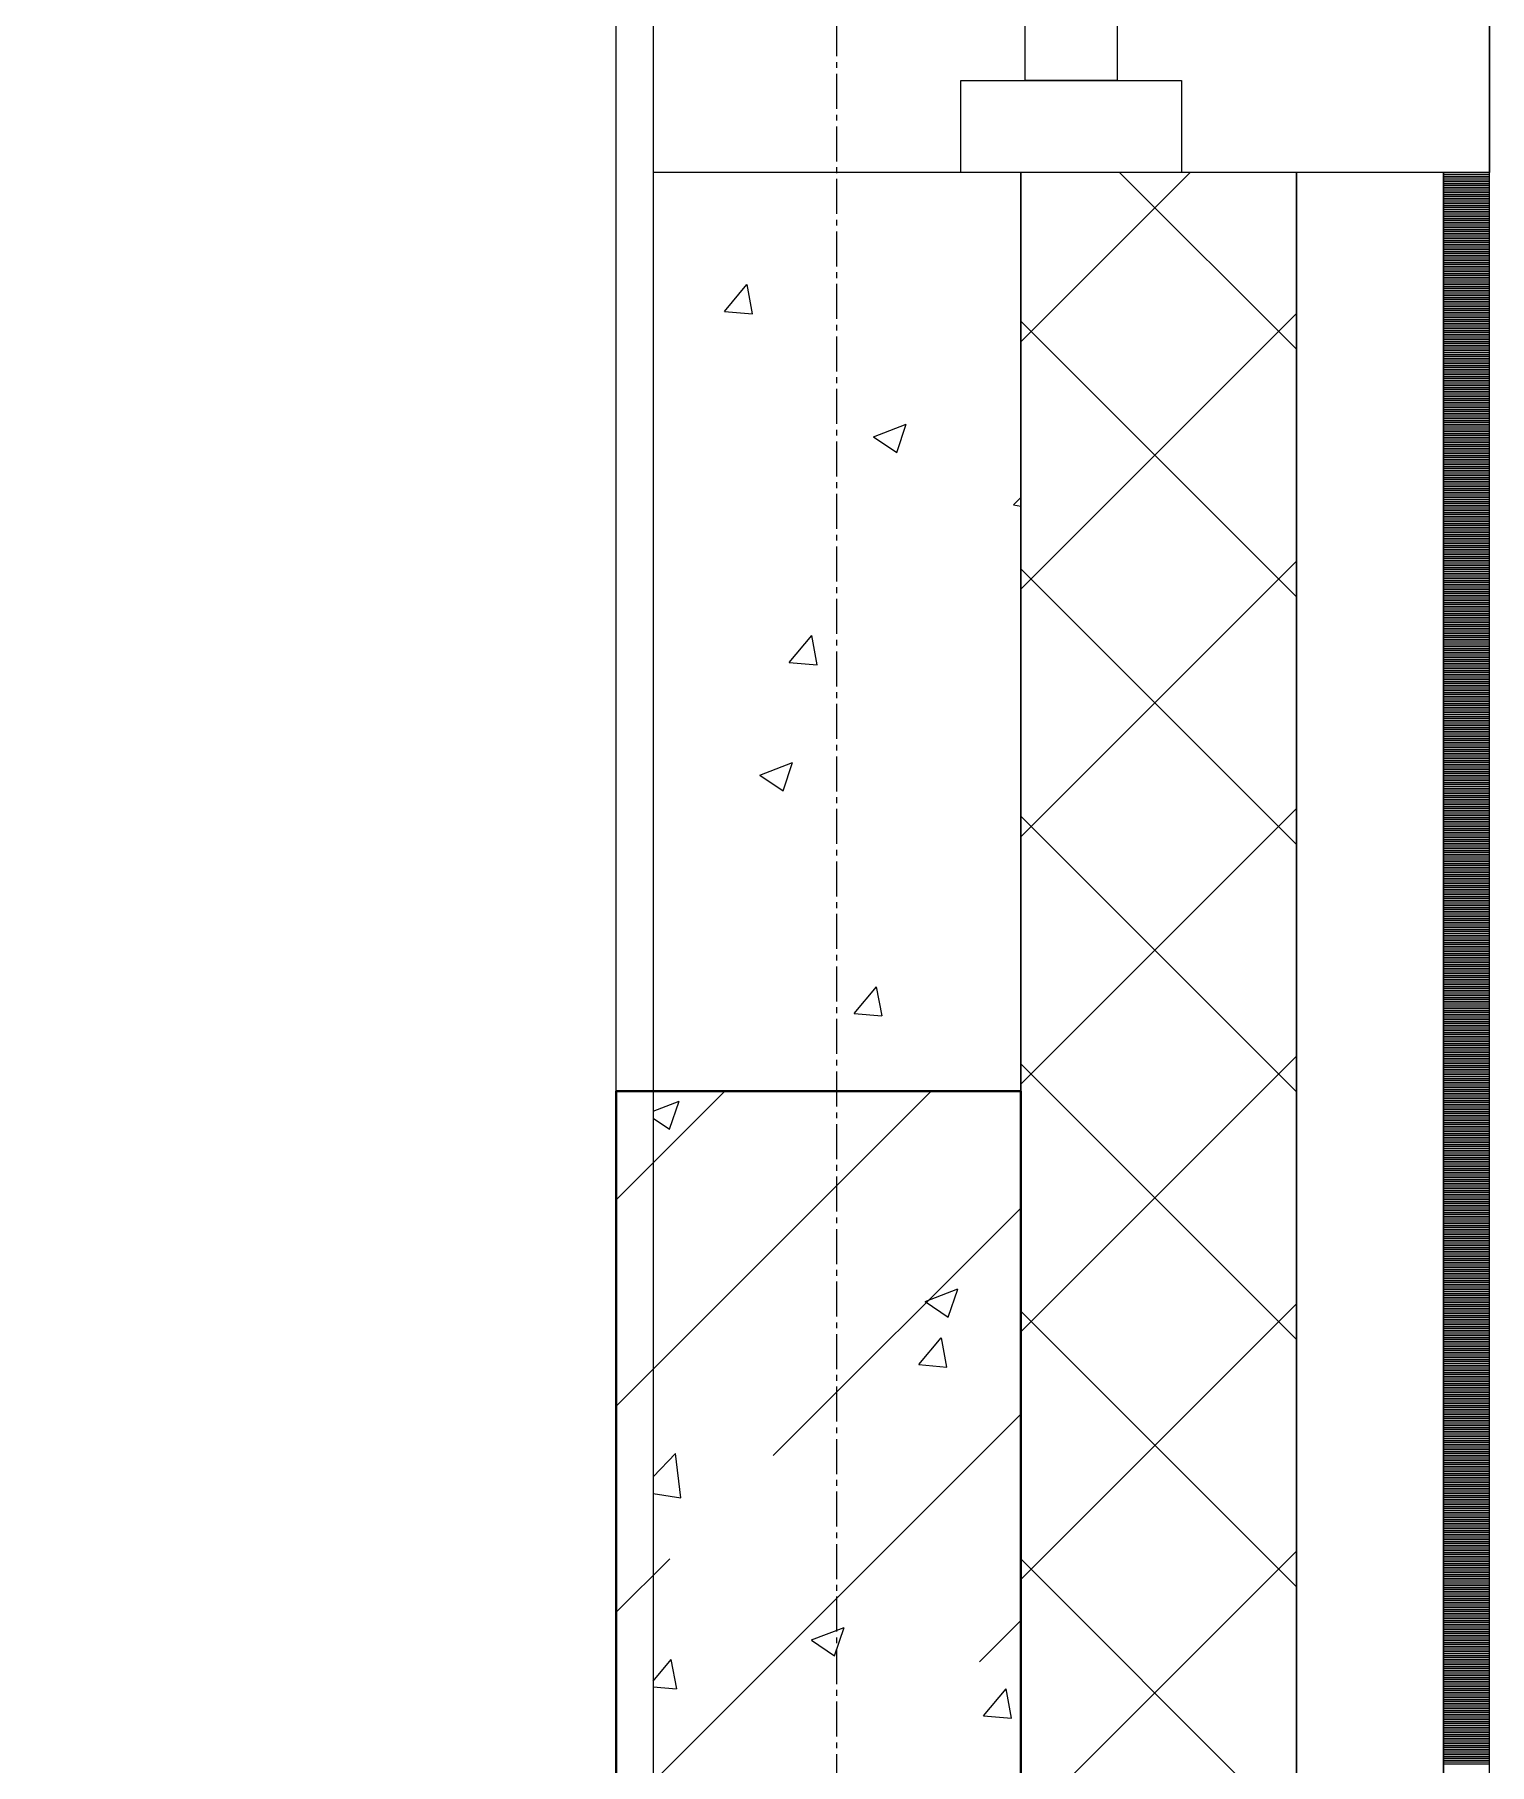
# Model space of a CAD drawing. Header units: millimetres. Extents: x -231292 to 573618, y -153144 to 564035.
# Drawn here: x 28547 to 29338, y -119212 to -118270 of the extents above; entities that cross this region are included whole.
import ezdxf

# ---------------------------------------------------------------- set-up
doc = ezdxf.new("R2010")
doc.units = ezdxf.units.MM
doc.linetypes.add('CENTER2', pattern=[28.575, 19.05, -3.175, 3.175, -3.175])
doc.linetypes.add('HIDDEN2', pattern=[4.7625, 3.175, -1.5875])
doc.layers.get('0').update_dxf_attribs({"color": 250})
for name, color, linetype, lineweight in [('A-Wall_Материал_Газоблок_Контур', 250, 'Continuous', 0), ('АР_Колонны', 250, 'Continuous', 35), ('АР_Окна', 250, 'Continuous', 5), ('АР_Стены ЖБ', 250, 'Continuous', 35), ('АР_Стены ПЕНОблок', 250, 'Continuous', 20), ('АР_Тонкая', 250, 'Continuous', 5), ('АР_Утеплитель', 250, 'Continuous', 0), ('АР_Штриховка', 250, 'Continuous', 0), ('РД_Оси_100', 250, 'Continuous', 0)]:
    doc.layers.add(name, color=color, linetype=linetype, lineweight=lineweight)

# ---------------------------------------------------------------- blocks, each defined once
blk = doc.blocks.new('оси_рен')
at = {"layer": 'РД_Оси_100', "color": 251, "linetype": 'CENTER2', "true_color": 0x636466}
blk.add_line((1215752.916, 135558.25), (1215752.916, 223268.25), dxfattribs=at)

msp = doc.modelspace()

# ---------------------------------------------------------------- linework, layer by layer
msp.add_lwpolyline([(21293.458, -128645.283), (28863.458, -128645.283), (28863.458, -110245.283), (21293.458, -110245.283)], close=True)
at = {"layer": 'A-Wall_Материал_Газоблок_Контур', "color": 18, "linetype": 'Continuous', "lineweight": 0, "true_color": 0x000000}
for p, q in [((28883.458, -115045.283), (28883.458, -118345.283)), ((29338.458, -118345.283), (29338.458, -115045.283))]:
    msp.add_line(p, q, dxfattribs=at)
at = {"layer": 'АР_Колонны', "color": 18, "linetype": 'HIDDEN2', "lineweight": 25, "true_color": 0x000000}
for p, q in [((28863.458, -118845.283), (29083.458, -118845.283)), ((28863.458, -120045.283), (28863.458, -118845.283)), ((29083.458, -118845.283), (29083.458, -120045.283))]:
    msp.add_line(p, q, dxfattribs=at)
at = {"layer": 'АР_Колонны', "color": 18, "linetype": 'Continuous', "lineweight": 30, "true_color": 0x000000}
for p, q in [((29083.458, -118845.283), (28863.458, -118845.283)), ((28863.458, -118845.283), (28863.458, -120045.283)), ((29083.458, -120045.283), (29083.458, -118845.283))]:
    msp.add_line(p, q, dxfattribs=at)
at = {"layer": 'АР_Окна', "color": 18, "linetype": 'Continuous', "lineweight": 5, "true_color": 0x000000}
for p, q in [((28883.458, -115045.283), (28883.458, -118345.283)), ((29338.458, -115045.283), (29338.458, -118345.283)), ((29085.958, -118295.283), (29085.958, -115095.283)), ((29135.958, -115095.283), (29135.958, -118295.283)), ((29050.958, -118345.283), (29050.958, -118295.283)), ((29050.958, -118295.283), (29170.958, -118295.283)), ((29135.958, -118295.283), (29085.958, -118295.283)), ((29170.958, -118295.283), (29170.958, -118345.283)), ((29170.958, -118345.283), (29050.958, -118345.283))]:
    msp.add_line(p, q, dxfattribs=at)
at = {"layer": 'АР_Стены ЖБ', "color": 18, "linetype": 'Continuous', "lineweight": 40, "true_color": 0x000000}
for p, q in [((29083.458, -118845.283), (28863.458, -118845.283)), ((28863.458, -118845.283), (28863.458, -120045.283)), ((29083.458, -120045.283), (29083.458, -118845.283))]:
    msp.add_line(p, q, dxfattribs=at)
at = {"layer": 'АР_Стены ПЕНОблок', "color": 18, "linetype": 'Continuous', "lineweight": 20, "true_color": 0x000000}
for p, q in [((29083.458, -118345.283), (28883.458, -118345.283)), ((28883.458, -118345.283), (28883.458, -120145.283)), ((29083.458, -120145.283), (29083.458, -118345.283))]:
    msp.add_line(p, q, dxfattribs=at)
at = {"layer": 'АР_Тонкая', "color": 18, "linetype": 'Continuous', "lineweight": 5, "true_color": 0x000000}
for p, q in [((29313.458, -118345.283), (29233.458, -118345.283)), ((29233.458, -118345.283), (29233.458, -120145.283)), ((29313.458, -120145.283), (29313.458, -118345.283)), ((29338.458, -118345.283), (29313.458, -118345.283)), ((29313.458, -118345.283), (29313.458, -120145.283)), ((29338.458, -120145.283), (29338.458, -118345.283))]:
    msp.add_line(p, q, dxfattribs=at)
at = {"layer": 'АР_Утеплитель', "color": 18, "linetype": 'Continuous', "lineweight": 0, "true_color": 0x000000}
for p, q in [((29233.458, -118345.283), (29083.458, -118345.283)), ((29083.458, -118345.283), (29083.458, -120145.283)), ((29233.458, -120145.283), (29233.458, -118345.283))]:
    msp.add_line(p, q, dxfattribs=at)
at = {"layer": 'АР_Штриховка', "color": 18, "linetype": 'Continuous', "lineweight": 0, "true_color": 0x000000}
for p, q in [((29083.458, -118437.407), (29175.582, -118345.283)), ((29233.458, -118441.55), (29137.191, -118345.283)), ((29313.458, -118346.283), (29338.458, -118346.283)), ((29313.458, -118347.283), (29338.458, -118347.283)), ((29313.458, -118348.283), (29338.458, -118348.283)), ((29313.458, -118349.283), (29338.458, -118349.283)), ((29313.458, -118350.283), (29338.458, -118350.283)), ((29313.458, -118351.283), (29338.458, -118351.283)), ((29313.458, -118352.283), (29338.458, -118352.283)), ((29313.458, -118353.283), (29338.458, -118353.283)), ((29313.458, -118354.283), (29338.458, -118354.283)), ((29313.458, -118355.283), (29338.458, -118355.283)), ((29313.458, -118356.283), (29338.458, -118356.283)), ((29313.458, -118357.283), (29338.458, -118357.283)), ((29313.458, -118358.283), (29338.458, -118358.283)), ((29313.458, -118359.283), (29338.458, -118359.283)), ((29313.458, -118360.283), (29338.458, -118360.283)), ((29313.458, -118361.283), (29338.458, -118361.283)), ((29313.458, -118362.283), (29338.458, -118362.283)), ((29313.458, -118363.283), (29338.458, -118363.283)), ((29313.458, -118364.283), (29338.458, -118364.283)), ((29313.458, -118365.283), (29338.458, -118365.283)), ((29313.458, -118366.283), (29338.458, -118366.283)), ((29313.458, -118367.283), (29338.458, -118367.283)), ((29313.458, -118368.283), (29338.458, -118368.283)), ((29313.458, -118369.283), (29338.458, -118369.283)), ((29313.458, -118370.283), (29338.458, -118370.283)), ((29313.458, -118371.283), (29338.458, -118371.283)), ((29313.458, -118372.283), (29338.458, -118372.283)), ((29313.458, -118373.283), (29338.458, -118373.283)), ((29313.458, -118374.283), (29338.458, -118374.283)), ((29313.458, -118375.283), (29338.458, -118375.283)), ((29313.458, -118376.283), (29338.458, -118376.283)), ((29313.458, -118377.283), (29338.458, -118377.283)), ((29313.458, -118378.283), (29338.458, -118378.283)), ((29313.458, -118379.283), (29338.458, -118379.283)), ((29313.458, -118380.283), (29338.458, -118380.283)), ((29313.458, -118381.283), (29338.458, -118381.283)), ((29313.458, -118382.283), (29338.458, -118382.283)), ((29313.458, -118383.283), (29338.458, -118383.283)), ((29313.458, -118384.283), (29338.458, -118384.283)), ((29313.458, -118385.283), (29338.458, -118385.283)), ((29313.458, -118386.283), (29338.458, -118386.283)), ((29313.458, -118387.283), (29338.458, -118387.283)), ((29313.458, -118388.283), (29338.458, -118388.283)), ((29313.458, -118389.283), (29338.458, -118389.283)), ((29313.458, -118390.283), (29338.458, -118390.283)), ((29313.458, -118391.283), (29338.458, -118391.283)), ((29313.458, -118392.283), (29338.458, -118392.283)), ((29313.458, -118393.283), (29338.458, -118393.283)), ((29313.458, -118394.283), (29338.458, -118394.283)), ((29313.458, -118395.283), (29338.458, -118395.283)), ((29313.458, -118396.283), (29338.458, -118396.283)), ((29313.458, -118397.283), (29338.458, -118397.283)), ((29313.458, -118398.283), (29338.458, -118398.283)), ((29313.458, -118399.283), (29338.458, -118399.283)), ((29313.458, -118400.283), (29338.458, -118400.283)), ((29313.458, -118401.283), (29338.458, -118401.283)), ((29313.458, -118402.283), (29338.458, -118402.283)), ((29313.458, -118403.283), (29338.458, -118403.283)), ((28922.3, -118420.906), (28934.545, -118406.313)), ((28937.529, -118422.227), (28934.592, -118406.305)), ((29313.458, -118404.283), (29338.458, -118404.283)), ((29313.458, -118405.283), (29338.458, -118405.283)), ((29313.458, -118406.283), (29338.458, -118406.283)), ((29313.458, -118407.283), (29338.458, -118407.283)), ((29313.458, -118408.283), (29338.458, -118408.283)), ((29313.458, -118409.283), (29338.458, -118409.283)), ((29313.458, -118410.283), (29338.458, -118410.283)), ((29313.458, -118411.283), (29338.458, -118411.283)), ((29313.458, -118412.283), (29338.458, -118412.283)), ((28922.3, -118420.907), (28937.482, -118422.235)), ((29083.458, -118572.111), (29233.458, -118422.111)), ((29313.458, -118413.283), (29338.458, -118413.283)), ((29313.458, -118414.283), (29338.458, -118414.283)), ((29313.458, -118415.283), (29338.458, -118415.283)), ((29313.458, -118416.283), (29338.458, -118416.283)), ((29313.458, -118417.283), (29338.458, -118417.283)), ((29313.458, -118418.283), (29338.458, -118418.283)), ((29313.458, -118419.283), (29338.458, -118419.283)), ((29313.458, -118420.283), (29338.458, -118420.283)), ((29313.458, -118421.283), (29338.458, -118421.283)), ((29233.458, -118576.254), (29083.458, -118426.254)), ((29313.458, -118422.283), (29338.458, -118422.283)), ((29313.458, -118423.283), (29338.458, -118423.283)), ((29313.458, -118424.283), (29338.458, -118424.283)), ((29313.458, -118425.283), (29338.458, -118425.283)), ((29313.458, -118426.283), (29338.458, -118426.283)), ((29313.458, -118427.283), (29338.458, -118427.283)), ((29313.458, -118428.283), (29338.458, -118428.283)), ((29313.458, -118429.283), (29338.458, -118429.283)), ((29313.458, -118430.283), (29338.458, -118430.283)), ((29313.458, -118431.283), (29338.458, -118431.283)), ((29313.458, -118432.283), (29338.458, -118432.283)), ((29313.458, -118433.283), (29338.458, -118433.283)), ((29313.458, -118434.283), (29338.458, -118434.283)), ((29313.458, -118435.283), (29338.458, -118435.283)), ((29313.458, -118436.283), (29338.458, -118436.283)), ((29313.458, -118437.283), (29338.458, -118437.283)), ((29313.458, -118438.283), (29338.458, -118438.283)), ((29313.458, -118439.283), (29338.458, -118439.283)), ((29313.458, -118440.283), (29338.458, -118440.283)), ((29313.458, -118441.283), (29338.458, -118441.283)), ((29313.458, -118442.283), (29338.458, -118442.283)), ((29313.458, -118443.283), (29338.458, -118443.283)), ((29313.458, -118444.283), (29338.458, -118444.283)), ((29313.458, -118445.283), (29338.458, -118445.283)), ((29313.458, -118446.283), (29338.458, -118446.283)), ((29313.458, -118447.283), (29338.458, -118447.283)), ((29313.458, -118448.283), (29338.458, -118448.283)), ((29313.458, -118449.283), (29338.458, -118449.283)), ((29313.458, -118450.283), (29338.458, -118450.283)), ((29313.458, -118451.283), (29338.458, -118451.283)), ((29313.458, -118452.283), (29338.458, -118452.283)), ((29313.458, -118453.283), (29338.458, -118453.283)), ((29313.458, -118454.283), (29338.458, -118454.283)), ((29313.458, -118455.283), (29338.458, -118455.283)), ((29313.458, -118456.283), (29338.458, -118456.283)), ((29313.458, -118457.283), (29338.458, -118457.283)), ((29313.458, -118458.283), (29338.458, -118458.283)), ((29313.458, -118459.283), (29338.458, -118459.283)), ((29313.458, -118460.283), (29338.458, -118460.283)), ((29313.458, -118461.283), (29338.458, -118461.283)), ((29313.458, -118462.283), (29338.458, -118462.283)), ((29313.458, -118463.283), (29338.458, -118463.283)), ((29313.458, -118464.283), (29338.458, -118464.283)), ((29313.458, -118465.283), (29338.458, -118465.283)), ((29313.458, -118466.283), (29338.458, -118466.283)), ((29313.458, -118467.283), (29338.458, -118467.283)), ((29313.458, -118468.283), (29338.458, -118468.283)), ((29313.458, -118469.283), (29338.458, -118469.283)), ((29313.458, -118470.283), (29338.458, -118470.283)), ((29313.458, -118471.283), (29338.458, -118471.283)), ((29313.458, -118472.283), (29338.458, -118472.283)), ((29313.458, -118473.283), (29338.458, -118473.283)), ((29313.458, -118474.283), (29338.458, -118474.283)), ((29313.458, -118475.283), (29338.458, -118475.283)), ((29313.458, -118476.283), (29338.458, -118476.283)), ((29313.458, -118477.283), (29338.458, -118477.283)), ((29313.458, -118478.283), (29338.458, -118478.283)), ((29003.407, -118489.093), (29021.192, -118482.266)), ((29016.028, -118497.653), (29021.179, -118482.304)), ((29313.458, -118479.283), (29338.458, -118479.283)), ((29313.458, -118480.283), (29338.458, -118480.283)), ((29313.458, -118481.283), (29338.458, -118481.283)), ((29313.458, -118482.283), (29338.458, -118482.283)), ((29313.458, -118483.283), (29338.458, -118483.283)), ((29313.458, -118484.283), (29338.458, -118484.283)), ((29313.458, -118485.283), (29338.458, -118485.283)), ((29313.458, -118486.283), (29338.458, -118486.283)), ((29313.458, -118487.283), (29338.458, -118487.283)), ((29003.391, -118489.13), (29016.025, -118497.652)), ((29313.458, -118488.283), (29338.458, -118488.283)), ((29313.458, -118489.283), (29338.458, -118489.283)), ((29313.458, -118490.283), (29338.458, -118490.283)), ((29313.458, -118491.283), (29338.458, -118491.283)), ((29313.458, -118492.283), (29338.458, -118492.283)), ((29313.458, -118493.283), (29338.458, -118493.283)), ((29313.458, -118494.283), (29338.458, -118494.283)), ((29313.458, -118495.283), (29338.458, -118495.283)), ((29313.458, -118496.283), (29338.458, -118496.283)), ((29313.458, -118497.283), (29338.458, -118497.283)), ((29313.458, -118498.283), (29338.458, -118498.283)), ((29313.458, -118499.283), (29338.458, -118499.283)), ((29313.458, -118500.283), (29338.458, -118500.283)), ((29313.458, -118501.283), (29338.458, -118501.283)), ((29313.458, -118502.283), (29338.458, -118502.283)), ((29313.458, -118503.283), (29338.458, -118503.283)), ((29313.458, -118504.283), (29338.458, -118504.283)), ((29313.458, -118505.283), (29338.458, -118505.283)), ((29313.458, -118506.283), (29338.458, -118506.283)), ((29313.458, -118507.283), (29338.458, -118507.283)), ((29313.458, -118508.283), (29338.458, -118508.283)), ((29313.458, -118509.283), (29338.458, -118509.283)), ((29313.458, -118510.283), (29338.458, -118510.283)), ((29313.458, -118511.283), (29338.458, -118511.283)), ((29313.458, -118512.283), (29338.458, -118512.283)), ((29313.458, -118513.283), (29338.458, -118513.283)), ((29313.458, -118514.283), (29338.458, -118514.283)), ((29313.458, -118515.283), (29338.458, -118515.283)), ((29313.458, -118516.283), (29338.458, -118516.283)), ((29079.607, -118526.209), (29083.458, -118522.196)), ((29313.458, -118517.283), (29338.458, -118517.283)), ((29313.458, -118518.283), (29338.458, -118518.283)), ((29313.458, -118519.283), (29338.458, -118519.283)), ((29313.458, -118520.283), (29338.458, -118520.283)), ((29313.458, -118521.283), (29338.458, -118521.283)), ((29313.458, -118522.283), (29338.458, -118522.283)), ((29313.458, -118523.283), (29338.458, -118523.283)), ((29313.458, -118524.283), (29338.458, -118524.283)), ((29313.458, -118525.283), (29338.458, -118525.283)), ((29079.618, -118526.231), (29083.458, -118526.827)), ((29313.458, -118526.283), (29338.458, -118526.283)), ((29313.458, -118527.283), (29338.458, -118527.283)), ((29313.458, -118528.283), (29338.458, -118528.283)), ((29313.458, -118529.283), (29338.458, -118529.283)), ((29313.458, -118530.283), (29338.458, -118530.283)), ((29313.458, -118531.283), (29338.458, -118531.283)), ((29313.458, -118532.283), (29338.458, -118532.283)), ((29313.458, -118533.283), (29338.458, -118533.283)), ((29313.458, -118534.283), (29338.458, -118534.283)), ((29313.458, -118535.283), (29338.458, -118535.283)), ((29313.458, -118536.283), (29338.458, -118536.283)), ((29313.458, -118537.283), (29338.458, -118537.283)), ((29313.458, -118538.283), (29338.458, -118538.283)), ((29313.458, -118539.283), (29338.458, -118539.283)), ((29313.458, -118540.283), (29338.458, -118540.283)), ((29313.458, -118541.283), (29338.458, -118541.283)), ((29313.458, -118542.283), (29338.458, -118542.283)), ((29313.458, -118543.283), (29338.458, -118543.283)), ((29313.458, -118544.283), (29338.458, -118544.283)), ((29313.458, -118545.283), (29338.458, -118545.283)), ((29313.458, -118546.283), (29338.458, -118546.283)), ((29313.458, -118547.283), (29338.458, -118547.283)), ((29313.458, -118548.283), (29338.458, -118548.283)), ((29313.458, -118549.283), (29338.458, -118549.283)), ((29313.458, -118550.283), (29338.458, -118550.283)), ((29313.458, -118551.283), (29338.458, -118551.283)), ((29313.458, -118552.283), (29338.458, -118552.283)), ((29313.458, -118553.283), (29338.458, -118553.283)), ((29083.458, -118706.814), (29233.458, -118556.814)), ((29233.458, -118710.958), (29083.458, -118560.958)), ((29313.458, -118554.283), (29338.458, -118554.283)), ((29313.458, -118555.283), (29338.458, -118555.283)), ((29313.458, -118556.283), (29338.458, -118556.283)), ((29313.458, -118557.283), (29338.458, -118557.283)), ((29313.458, -118558.283), (29338.458, -118558.283)), ((29313.458, -118559.283), (29338.458, -118559.283)), ((29313.458, -118560.283), (29338.458, -118560.283)), ((29313.458, -118561.283), (29338.458, -118561.283)), ((29313.458, -118562.283), (29338.458, -118562.283)), ((29313.458, -118563.283), (29338.458, -118563.283)), ((29313.458, -118564.283), (29338.458, -118564.283)), ((29313.458, -118565.283), (29338.458, -118565.283)), ((29313.458, -118566.283), (29338.458, -118566.283)), ((29313.458, -118567.283), (29338.458, -118567.283)), ((29313.458, -118568.283), (29338.458, -118568.283)), ((29313.458, -118569.283), (29338.458, -118569.283)), ((29313.458, -118570.283), (29338.458, -118570.283)), ((29313.458, -118571.283), (29338.458, -118571.283)), ((29313.458, -118572.283), (29338.458, -118572.283)), ((29313.458, -118573.283), (29338.458, -118573.283)), ((29313.458, -118574.283), (29338.458, -118574.283)), ((29313.458, -118575.283), (29338.458, -118575.283)), ((29313.458, -118576.283), (29338.458, -118576.283)), ((29313.458, -118577.283), (29338.458, -118577.283)), ((29313.458, -118578.283), (29338.458, -118578.283)), ((29313.458, -118579.283), (29338.458, -118579.283)), ((29313.458, -118580.283), (29338.458, -118580.283)), ((29313.458, -118581.283), (29338.458, -118581.283)), ((29313.458, -118582.283), (29338.458, -118582.283)), ((29313.458, -118583.283), (29338.458, -118583.283)), ((29313.458, -118584.283), (29338.458, -118584.283)), ((29313.458, -118585.283), (29338.458, -118585.283)), ((29313.458, -118586.283), (29338.458, -118586.283)), ((29313.458, -118587.283), (29338.458, -118587.283)), ((29313.458, -118588.283), (29338.458, -118588.283)), ((29313.458, -118589.283), (29338.458, -118589.283)), ((29313.458, -118590.283), (29338.458, -118590.283)), ((29313.458, -118591.283), (29338.458, -118591.283)), ((28957.543, -118611.963), (28969.788, -118597.37)), ((28972.772, -118613.283), (28969.835, -118597.362)), ((29313.458, -118592.283), (29338.458, -118592.283)), ((29313.458, -118593.283), (29338.458, -118593.283)), ((29313.458, -118594.283), (29338.458, -118594.283)), ((29313.458, -118595.283), (29338.458, -118595.283)), ((29313.458, -118596.283), (29338.458, -118596.283)), ((29313.458, -118597.283), (29338.458, -118597.283)), ((29313.458, -118598.283), (29338.458, -118598.283)), ((29313.458, -118599.283), (29338.458, -118599.283)), ((29313.458, -118600.283), (29338.458, -118600.283)), ((29313.458, -118601.283), (29338.458, -118601.283)), ((29313.458, -118602.283), (29338.458, -118602.283)), ((29313.458, -118603.283), (29338.458, -118603.283)), ((29313.458, -118604.283), (29338.458, -118604.283)), ((29313.458, -118605.283), (29338.458, -118605.283)), ((29313.458, -118606.283), (29338.458, -118606.283)), ((29313.458, -118607.283), (29338.458, -118607.283)), ((29313.458, -118608.283), (29338.458, -118608.283)), ((29313.458, -118609.283), (29338.458, -118609.283)), ((29313.458, -118610.283), (29338.458, -118610.283)), ((28957.543, -118611.964), (28972.725, -118613.292)), ((29313.458, -118611.283), (29338.458, -118611.283)), ((29313.458, -118612.283), (29338.458, -118612.283)), ((29313.458, -118613.283), (29338.458, -118613.283)), ((29313.458, -118614.283), (29338.458, -118614.283)), ((29313.458, -118615.283), (29338.458, -118615.283)), ((29313.458, -118616.283), (29338.458, -118616.283)), ((29313.458, -118617.283), (29338.458, -118617.283)), ((29313.458, -118618.283), (29338.458, -118618.283)), ((29313.458, -118619.283), (29338.458, -118619.283)), ((29313.458, -118620.283), (29338.458, -118620.283)), ((29313.458, -118621.283), (29338.458, -118621.283)), ((29313.458, -118622.283), (29338.458, -118622.283)), ((29313.458, -118623.283), (29338.458, -118623.283)), ((29313.458, -118624.283), (29338.458, -118624.283)), ((29313.458, -118625.283), (29338.458, -118625.283)), ((29313.458, -118626.283), (29338.458, -118626.283)), ((29313.458, -118627.283), (29338.458, -118627.283)), ((29313.458, -118628.283), (29338.458, -118628.283)), ((29313.458, -118629.283), (29338.458, -118629.283)), ((29313.458, -118630.283), (29338.458, -118630.283)), ((29313.458, -118631.283), (29338.458, -118631.283)), ((29313.458, -118632.283), (29338.458, -118632.283)), ((29313.458, -118633.283), (29338.458, -118633.283)), ((29313.458, -118634.283), (29338.458, -118634.283)), ((29313.458, -118635.283), (29338.458, -118635.283)), ((29313.458, -118636.283), (29338.458, -118636.283)), ((29313.458, -118637.283), (29338.458, -118637.283)), ((29313.458, -118638.283), (29338.458, -118638.283)), ((29313.458, -118639.283), (29338.458, -118639.283)), ((29313.458, -118640.283), (29338.458, -118640.283)), ((29313.458, -118641.283), (29338.458, -118641.283)), ((29313.458, -118642.283), (29338.458, -118642.283)), ((29313.458, -118643.283), (29338.458, -118643.283)), ((29313.458, -118644.283), (29338.458, -118644.283)), ((29313.458, -118645.283), (29338.458, -118645.283)), ((29313.458, -118646.283), (29338.458, -118646.283)), ((29313.458, -118647.283), (29338.458, -118647.283)), ((29313.458, -118648.283), (29338.458, -118648.283)), ((29313.458, -118649.283), (29338.458, -118649.283)), ((29313.458, -118650.283), (29338.458, -118650.283)), ((29313.458, -118651.283), (29338.458, -118651.283)), ((29313.458, -118652.283), (29338.458, -118652.283)), ((29313.458, -118653.283), (29338.458, -118653.283)), ((29313.458, -118654.283), (29338.458, -118654.283)), ((29313.458, -118655.283), (29338.458, -118655.283)), ((29313.458, -118656.283), (29338.458, -118656.283)), ((29313.458, -118657.283), (29338.458, -118657.283)), ((28941.605, -118673.281), (28959.39, -118666.454)), ((28954.226, -118681.841), (28959.377, -118666.492)), ((29313.458, -118658.283), (29338.458, -118658.283)), ((29313.458, -118659.283), (29338.458, -118659.283)), ((29313.458, -118660.283), (29338.458, -118660.283)), ((29313.458, -118661.283), (29338.458, -118661.283)), ((29313.458, -118662.283), (29338.458, -118662.283)), ((29313.458, -118663.283), (29338.458, -118663.283)), ((29313.458, -118664.283), (29338.458, -118664.283)), ((29313.458, -118665.283), (29338.458, -118665.283)), ((29313.458, -118666.283), (29338.458, -118666.283)), ((28941.589, -118673.318), (28954.223, -118681.84)), ((29313.458, -118667.283), (29338.458, -118667.283)), ((29313.458, -118668.283), (29338.458, -118668.283)), ((29313.458, -118669.283), (29338.458, -118669.283)), ((29313.458, -118670.283), (29338.458, -118670.283)), ((29313.458, -118671.283), (29338.458, -118671.283)), ((29313.458, -118672.283), (29338.458, -118672.283)), ((29313.458, -118673.283), (29338.458, -118673.283)), ((29313.458, -118674.283), (29338.458, -118674.283)), ((29313.458, -118675.283), (29338.458, -118675.283)), ((29313.458, -118676.283), (29338.458, -118676.283)), ((29313.458, -118677.283), (29338.458, -118677.283)), ((29313.458, -118678.283), (29338.458, -118678.283)), ((29313.458, -118679.283), (29338.458, -118679.283)), ((29313.458, -118680.283), (29338.458, -118680.283)), ((29313.458, -118681.283), (29338.458, -118681.283)), ((29313.458, -118682.283), (29338.458, -118682.283)), ((29313.458, -118683.283), (29338.458, -118683.283)), ((29313.458, -118684.283), (29338.458, -118684.283)), ((29313.458, -118685.283), (29338.458, -118685.283)), ((29083.458, -118841.518), (29233.458, -118691.518)), ((29313.458, -118686.283), (29338.458, -118686.283)), ((29313.458, -118687.283), (29338.458, -118687.283)), ((29313.458, -118688.283), (29338.458, -118688.283)), ((29313.458, -118689.283), (29338.458, -118689.283)), ((29313.458, -118690.283), (29338.458, -118690.283)), ((29313.458, -118691.283), (29338.458, -118691.283)), ((29313.458, -118692.283), (29338.458, -118692.283)), ((29313.458, -118693.283), (29338.458, -118693.283)), ((29313.458, -118694.283), (29338.458, -118694.283)), ((29233.458, -118845.662), (29083.458, -118695.662)), ((29313.458, -118695.283), (29338.458, -118695.283)), ((29313.458, -118696.283), (29338.458, -118696.283)), ((29313.458, -118697.283), (29338.458, -118697.283)), ((29313.458, -118698.283), (29338.458, -118698.283)), ((29313.458, -118699.283), (29338.458, -118699.283)), ((29313.458, -118700.283), (29338.458, -118700.283)), ((29313.458, -118701.283), (29338.458, -118701.283)), ((29313.458, -118702.283), (29338.458, -118702.283)), ((29313.458, -118703.283), (29338.458, -118703.283)), ((29313.458, -118704.283), (29338.458, -118704.283)), ((29313.458, -118705.283), (29338.458, -118705.283)), ((29313.458, -118706.283), (29338.458, -118706.283)), ((29313.458, -118707.283), (29338.458, -118707.283)), ((29313.458, -118708.283), (29338.458, -118708.283)), ((29313.458, -118709.283), (29338.458, -118709.283)), ((29313.458, -118710.283), (29338.458, -118710.283)), ((29313.458, -118711.283), (29338.458, -118711.283)), ((29313.458, -118712.283), (29338.458, -118712.283)), ((29313.458, -118713.283), (29338.458, -118713.283)), ((29313.458, -118714.283), (29338.458, -118714.283)), ((29313.458, -118715.283), (29338.458, -118715.283)), ((29313.458, -118716.283), (29338.458, -118716.283)), ((29313.458, -118717.283), (29338.458, -118717.283)), ((29313.458, -118718.283), (29338.458, -118718.283)), ((29313.458, -118719.283), (29338.458, -118719.283)), ((29313.458, -118720.283), (29338.458, -118720.283)), ((29313.458, -118721.283), (29338.458, -118721.283)), ((29313.458, -118722.283), (29338.458, -118722.283)), ((29313.458, -118723.283), (29338.458, -118723.283)), ((29313.458, -118724.283), (29338.458, -118724.283)), ((29313.458, -118725.283), (29338.458, -118725.283)), ((29313.458, -118726.283), (29338.458, -118726.283)), ((29313.458, -118727.283), (29338.458, -118727.283)), ((29313.458, -118728.283), (29338.458, -118728.283)), ((29313.458, -118729.283), (29338.458, -118729.283)), ((29313.458, -118730.283), (29338.458, -118730.283)), ((29313.458, -118731.283), (29338.458, -118731.283)), ((29313.458, -118732.283), (29338.458, -118732.283)), ((29313.458, -118733.283), (29338.458, -118733.283)), ((29313.458, -118734.283), (29338.458, -118734.283)), ((29313.458, -118735.283), (29338.458, -118735.283)), ((29313.458, -118736.283), (29338.458, -118736.283)), ((29313.458, -118737.283), (29338.458, -118737.283)), ((29313.458, -118738.283), (29338.458, -118738.283)), ((29313.458, -118739.283), (29338.458, -118739.283)), ((29313.458, -118740.283), (29338.458, -118740.283)), ((29313.458, -118741.283), (29338.458, -118741.283)), ((29313.458, -118742.283), (29338.458, -118742.283)), ((29313.458, -118743.283), (29338.458, -118743.283)), ((29313.458, -118744.283), (29338.458, -118744.283)), ((29313.458, -118745.283), (29338.458, -118745.283)), ((29313.458, -118746.283), (29338.458, -118746.283)), ((29313.458, -118747.283), (29338.458, -118747.283)), ((29313.458, -118748.283), (29338.458, -118748.283)), ((29313.458, -118749.283), (29338.458, -118749.283)), ((29313.458, -118750.283), (29338.458, -118750.283)), ((29313.458, -118751.283), (29338.458, -118751.283)), ((29313.458, -118752.283), (29338.458, -118752.283)), ((29313.458, -118753.283), (29338.458, -118753.283)), ((29313.458, -118754.283), (29338.458, -118754.283)), ((29313.458, -118755.283), (29338.458, -118755.283)), ((29313.458, -118756.283), (29338.458, -118756.283)), ((29313.458, -118757.283), (29338.458, -118757.283)), ((29313.458, -118758.283), (29338.458, -118758.283)), ((29313.458, -118759.283), (29338.458, -118759.283)), ((29313.458, -118760.283), (29338.458, -118760.283)), ((29313.458, -118761.283), (29338.458, -118761.283)), ((29313.458, -118762.283), (29338.458, -118762.283)), ((29313.458, -118763.283), (29338.458, -118763.283)), ((29313.458, -118764.283), (29338.458, -118764.283)), ((29313.458, -118765.283), (29338.458, -118765.283)), ((29313.458, -118766.283), (29338.458, -118766.283)), ((29313.458, -118767.283), (29338.458, -118767.283)), ((29313.458, -118768.283), (29338.458, -118768.283)), ((29313.458, -118769.283), (29338.458, -118769.283)), ((29313.458, -118770.283), (29338.458, -118770.283)), ((29313.458, -118771.283), (29338.458, -118771.283)), ((29313.458, -118772.283), (29338.458, -118772.283)), ((29313.458, -118773.283), (29338.458, -118773.283)), ((29313.458, -118774.283), (29338.458, -118774.283)), ((29313.458, -118775.283), (29338.458, -118775.283)), ((29313.458, -118776.283), (29338.458, -118776.283)), ((29313.458, -118777.283), (29338.458, -118777.283)), ((29313.458, -118778.283), (29338.458, -118778.283)), ((29313.458, -118779.283), (29338.458, -118779.283)), ((28992.786, -118803.02), (29005.032, -118788.426)), ((29008.015, -118804.34), (29005.078, -118788.419)), ((29313.458, -118780.283), (29338.458, -118780.283)), ((29313.458, -118781.283), (29338.458, -118781.283)), ((29313.458, -118782.283), (29338.458, -118782.283)), ((29313.458, -118783.283), (29338.458, -118783.283)), ((29313.458, -118784.283), (29338.458, -118784.283)), ((29313.458, -118785.283), (29338.458, -118785.283)), ((29313.458, -118786.283), (29338.458, -118786.283)), ((29313.458, -118787.283), (29338.458, -118787.283)), ((29313.458, -118788.283), (29338.458, -118788.283)), ((29313.458, -118789.283), (29338.458, -118789.283)), ((29313.458, -118790.283), (29338.458, -118790.283)), ((29313.458, -118791.283), (29338.458, -118791.283)), ((29313.458, -118792.283), (29338.458, -118792.283)), ((29313.458, -118793.283), (29338.458, -118793.283)), ((29313.458, -118794.283), (29338.458, -118794.283)), ((29313.458, -118795.283), (29338.458, -118795.283)), ((29313.458, -118796.283), (29338.458, -118796.283)), ((29313.458, -118797.283), (29338.458, -118797.283)), ((29313.458, -118798.283), (29338.458, -118798.283)), ((28992.786, -118803.021), (29007.968, -118804.349)), ((29313.458, -118799.283), (29338.458, -118799.283)), ((29313.458, -118800.283), (29338.458, -118800.283)), ((29313.458, -118801.283), (29338.458, -118801.283)), ((29313.458, -118802.283), (29338.458, -118802.283)), ((29313.458, -118803.283), (29338.458, -118803.283)), ((29313.458, -118804.283), (29338.458, -118804.283)), ((29313.458, -118805.283), (29338.458, -118805.283)), ((29313.458, -118806.283), (29338.458, -118806.283)), ((29313.458, -118807.283), (29338.458, -118807.283)), ((29313.458, -118808.283), (29338.458, -118808.283)), ((29313.458, -118809.283), (29338.458, -118809.283)), ((29313.458, -118810.283), (29338.458, -118810.283)), ((29313.458, -118811.283), (29338.458, -118811.283)), ((29313.458, -118812.283), (29338.458, -118812.283)), ((29313.458, -118813.283), (29338.458, -118813.283)), ((29313.458, -118814.283), (29338.458, -118814.283)), ((29313.458, -118815.283), (29338.458, -118815.283)), ((29313.458, -118816.283), (29338.458, -118816.283)), ((29313.458, -118817.283), (29338.458, -118817.283)), ((29083.458, -118976.222), (29233.458, -118826.222)), ((29313.458, -118818.283), (29338.458, -118818.283)), ((29313.458, -118819.283), (29338.458, -118819.283)), ((29313.458, -118820.283), (29338.458, -118820.283)), ((29313.458, -118821.283), (29338.458, -118821.283)), ((29313.458, -118822.283), (29338.458, -118822.283)), ((29313.458, -118823.283), (29338.458, -118823.283)), ((29313.458, -118824.283), (29338.458, -118824.283)), ((29313.458, -118825.283), (29338.458, -118825.283)), ((29313.458, -118826.283), (29338.458, -118826.283)), ((29233.458, -118980.366), (29083.458, -118830.366)), ((29313.458, -118827.283), (29338.458, -118827.283)), ((29313.458, -118828.283), (29338.458, -118828.283)), ((29313.458, -118829.283), (29338.458, -118829.283)), ((29313.458, -118830.283), (29338.458, -118830.283)), ((29313.458, -118831.283), (29338.458, -118831.283)), ((29313.458, -118832.283), (29338.458, -118832.283)), ((29313.458, -118833.283), (29338.458, -118833.283)), ((29313.458, -118834.283), (29338.458, -118834.283)), ((29313.458, -118835.283), (29338.458, -118835.283)), ((29313.458, -118836.283), (29338.458, -118836.283)), ((29313.458, -118837.283), (29338.458, -118837.283)), ((29313.458, -118838.283), (29338.458, -118838.283)), ((29313.458, -118839.283), (29338.458, -118839.283)), ((29313.458, -118840.283), (29338.458, -118840.283)), ((29313.458, -118841.283), (29338.458, -118841.283)), ((29313.458, -118842.283), (29338.458, -118842.283)), ((29313.458, -118843.283), (29338.458, -118843.283)), ((29313.458, -118844.283), (29338.458, -118844.283)), ((29313.458, -118845.283), (29338.458, -118845.283)), ((28883.458, -118856.067), (28897.588, -118850.643)), ((28892.424, -118866.029), (28897.574, -118850.68)), ((29313.458, -118846.283), (29338.458, -118846.283)), ((29313.458, -118847.283), (29338.458, -118847.283)), ((29313.458, -118848.283), (29338.458, -118848.283)), ((29313.458, -118849.283), (29338.458, -118849.283)), ((29313.458, -118850.283), (29338.458, -118850.283)), ((29313.458, -118851.283), (29338.458, -118851.283)), ((29313.458, -118852.283), (29338.458, -118852.283)), ((29313.458, -118853.283), (29338.458, -118853.283)), ((29313.458, -118854.283), (29338.458, -118854.283)), ((29313.458, -118855.283), (29338.458, -118855.283)), ((28883.458, -118859.983), (28892.421, -118866.028)), ((29313.458, -118856.283), (29338.458, -118856.283)), ((29313.458, -118857.283), (29338.458, -118857.283)), ((29313.458, -118858.283), (29338.458, -118858.283)), ((29313.458, -118859.283), (29338.458, -118859.283)), ((29313.458, -118860.283), (29338.458, -118860.283)), ((29313.458, -118861.283), (29338.458, -118861.283)), ((29313.458, -118862.283), (29338.458, -118862.283)), ((29313.458, -118863.283), (29338.458, -118863.283)), ((29313.458, -118864.283), (29338.458, -118864.283)), ((29313.458, -118865.283), (29338.458, -118865.283)), ((29313.458, -118866.283), (29338.458, -118866.283)), ((29313.458, -118867.283), (29338.458, -118867.283)), ((29313.458, -118868.283), (29338.458, -118868.283)), ((29313.458, -118869.283), (29338.458, -118869.283)), ((29313.458, -118870.283), (29338.458, -118870.283)), ((29313.458, -118871.283), (29338.458, -118871.283)), ((29313.458, -118872.283), (29338.458, -118872.283)), ((29313.458, -118873.283), (29338.458, -118873.283)), ((29313.458, -118874.283), (29338.458, -118874.283)), ((29313.458, -118875.283), (29338.458, -118875.283)), ((29313.458, -118876.283), (29338.458, -118876.283)), ((29313.458, -118877.283), (29338.458, -118877.283)), ((29313.458, -118878.283), (29338.458, -118878.283)), ((29313.458, -118879.283), (29338.458, -118879.283)), ((29313.458, -118880.283), (29338.458, -118880.283)), ((29313.458, -118881.283), (29338.458, -118881.283)), ((29313.458, -118882.283), (29338.458, -118882.283)), ((29313.458, -118883.283), (29338.458, -118883.283)), ((29313.458, -118884.283), (29338.458, -118884.283)), ((29313.458, -118885.283), (29338.458, -118885.283)), ((29313.458, -118886.283), (29338.458, -118886.283)), ((29313.458, -118887.283), (29338.458, -118887.283)), ((29313.458, -118888.283), (29338.458, -118888.283)), ((29313.458, -118889.283), (29338.458, -118889.283)), ((29313.458, -118890.283), (29338.458, -118890.283)), ((29313.458, -118891.283), (29338.458, -118891.283)), ((29313.458, -118892.283), (29338.458, -118892.283)), ((29313.458, -118893.283), (29338.458, -118893.283)), ((29313.458, -118894.283), (29338.458, -118894.283)), ((29313.458, -118895.283), (29338.458, -118895.283)), ((29313.458, -118896.283), (29338.458, -118896.283)), ((29313.458, -118897.283), (29338.458, -118897.283)), ((29313.458, -118898.283), (29338.458, -118898.283)), ((29313.458, -118899.283), (29338.458, -118899.283)), ((29313.458, -118900.283), (29338.458, -118900.283)), ((29313.458, -118901.283), (29338.458, -118901.283)), ((29313.458, -118902.283), (29338.458, -118902.283)), ((29313.458, -118903.283), (29338.458, -118903.283)), ((29313.458, -118904.283), (29338.458, -118904.283)), ((29313.458, -118905.283), (29338.458, -118905.283)), ((29313.458, -118906.283), (29338.458, -118906.283)), ((29313.458, -118907.283), (29338.458, -118907.283)), ((29313.458, -118908.283), (29338.458, -118908.283)), ((29313.458, -118909.283), (29338.458, -118909.283)), ((29313.458, -118910.283), (29338.458, -118910.283)), ((29313.458, -118911.283), (29338.458, -118911.283)), ((29313.458, -118912.283), (29338.458, -118912.283)), ((29313.458, -118913.283), (29338.458, -118913.283)), ((29313.458, -118914.283), (29338.458, -118914.283)), ((29313.458, -118915.283), (29338.458, -118915.283)), ((29313.458, -118916.283), (29338.458, -118916.283)), ((29313.458, -118917.283), (29338.458, -118917.283)), ((29313.458, -118918.283), (29338.458, -118918.283)), ((29313.458, -118919.283), (29338.458, -118919.283)), ((29313.458, -118920.283), (29338.458, -118920.283)), ((29313.458, -118921.283), (29338.458, -118921.283)), ((29313.458, -118922.283), (29338.458, -118922.283)), ((29313.458, -118923.283), (29338.458, -118923.283)), ((29313.458, -118924.283), (29338.458, -118924.283)), ((29313.458, -118925.283), (29338.458, -118925.283)), ((29313.458, -118926.283), (29338.458, -118926.283)), ((29313.458, -118927.283), (29338.458, -118927.283)), ((29313.458, -118928.283), (29338.458, -118928.283)), ((29313.458, -118929.283), (29338.458, -118929.283)), ((29313.458, -118930.283), (29338.458, -118930.283)), ((29313.458, -118931.283), (29338.458, -118931.283)), ((29313.458, -118932.283), (29338.458, -118932.283)), ((29313.458, -118933.283), (29338.458, -118933.283)), ((29313.458, -118934.283), (29338.458, -118934.283)), ((29313.458, -118935.283), (29338.458, -118935.283)), ((29313.458, -118936.283), (29338.458, -118936.283)), ((29313.458, -118937.283), (29338.458, -118937.283)), ((29313.458, -118938.283), (29338.458, -118938.283)), ((29313.458, -118939.283), (29338.458, -118939.283)), ((29313.458, -118940.283), (29338.458, -118940.283)), ((29313.458, -118941.283), (29338.458, -118941.283)), ((29313.458, -118942.283), (29338.458, -118942.283)), ((29313.458, -118943.283), (29338.458, -118943.283)), ((29313.458, -118944.283), (29338.458, -118944.283)), ((29313.458, -118945.283), (29338.458, -118945.283)), ((29313.458, -118946.283), (29338.458, -118946.283)), ((29313.458, -118947.283), (29338.458, -118947.283)), ((29313.458, -118948.283), (29338.458, -118948.283)), ((29313.458, -118949.283), (29338.458, -118949.283)), ((29031.418, -118959.735), (29049.202, -118952.908)), ((29044.039, -118968.294), (29049.189, -118952.945)), ((29313.458, -118950.283), (29338.458, -118950.283)), ((29313.458, -118951.283), (29338.458, -118951.283)), ((29313.458, -118952.283), (29338.458, -118952.283)), ((29313.458, -118953.283), (29338.458, -118953.283)), ((29313.458, -118954.283), (29338.458, -118954.283)), ((29313.458, -118955.283), (29338.458, -118955.283)), ((29313.458, -118956.283), (29338.458, -118956.283)), ((29313.458, -118957.283), (29338.458, -118957.283)), ((29313.458, -118958.283), (29338.458, -118958.283)), ((29031.401, -118959.771), (29044.035, -118968.293)), ((29083.458, -119110.926), (29233.458, -118960.926)), ((29233.458, -119115.069), (29083.458, -118965.069)), ((29313.458, -118959.283), (29338.458, -118959.283)), ((29313.458, -118960.283), (29338.458, -118960.283)), ((29313.458, -118961.283), (29338.458, -118961.283)), ((29313.458, -118962.283), (29338.458, -118962.283)), ((29313.458, -118963.283), (29338.458, -118963.283)), ((29313.458, -118964.283), (29338.458, -118964.283)), ((29313.458, -118965.283), (29338.458, -118965.283)), ((29313.458, -118966.283), (29338.458, -118966.283)), ((29313.458, -118967.283), (29338.458, -118967.283)), ((29313.458, -118968.283), (29338.458, -118968.283)), ((29313.458, -118969.283), (29338.458, -118969.283)), ((29313.458, -118970.283), (29338.458, -118970.283)), ((29313.458, -118971.283), (29338.458, -118971.283)), ((29313.458, -118972.283), (29338.458, -118972.283)), ((29313.458, -118973.283), (29338.458, -118973.283)), ((29313.458, -118974.283), (29338.458, -118974.283)), ((29313.458, -118975.283), (29338.458, -118975.283)), ((29313.458, -118976.283), (29338.458, -118976.283)), ((29313.458, -118977.283), (29338.458, -118977.283)), ((29028.03, -118994.076), (29040.275, -118979.483)), ((29043.258, -118995.397), (29040.321, -118979.476)), ((29313.458, -118978.283), (29338.458, -118978.283)), ((29313.458, -118979.283), (29338.458, -118979.283)), ((29313.458, -118980.283), (29338.458, -118980.283)), ((29313.458, -118981.283), (29338.458, -118981.283)), ((29313.458, -118982.283), (29338.458, -118982.283)), ((29313.458, -118983.283), (29338.458, -118983.283)), ((29313.458, -118984.283), (29338.458, -118984.283)), ((29313.458, -118985.283), (29338.458, -118985.283)), ((29313.458, -118986.283), (29338.458, -118986.283)), ((29028.03, -118994.078), (29043.212, -118995.406)), ((29313.458, -118987.283), (29338.458, -118987.283)), ((29313.458, -118988.283), (29338.458, -118988.283)), ((29313.458, -118989.283), (29338.458, -118989.283)), ((29313.458, -118990.283), (29338.458, -118990.283)), ((29313.458, -118991.283), (29338.458, -118991.283)), ((29313.458, -118992.283), (29338.458, -118992.283)), ((29313.458, -118993.283), (29338.458, -118993.283)), ((29313.458, -118994.283), (29338.458, -118994.283)), ((29313.458, -118995.283), (29338.458, -118995.283)), ((29313.458, -118996.283), (29338.458, -118996.283)), ((29313.458, -118997.283), (29338.458, -118997.283)), ((29313.458, -118998.283), (29338.458, -118998.283)), ((29313.458, -118999.283), (29338.458, -118999.283)), ((29313.458, -119000.283), (29338.458, -119000.283)), ((29313.458, -119001.283), (29338.458, -119001.283)), ((29313.458, -119002.283), (29338.458, -119002.283)), ((29313.458, -119003.283), (29338.458, -119003.283)), ((29313.458, -119004.283), (29338.458, -119004.283)), ((29313.458, -119005.283), (29338.458, -119005.283)), ((29313.458, -119006.283), (29338.458, -119006.283)), ((29313.458, -119007.283), (29338.458, -119007.283)), ((29313.458, -119008.283), (29338.458, -119008.283)), ((29313.458, -119009.283), (29338.458, -119009.283)), ((29313.458, -119010.283), (29338.458, -119010.283)), ((29313.458, -119011.283), (29338.458, -119011.283)), ((29313.458, -119012.283), (29338.458, -119012.283)), ((29313.458, -119013.283), (29338.458, -119013.283)), ((29313.458, -119014.283), (29338.458, -119014.283)), ((29313.458, -119015.283), (29338.458, -119015.283)), ((29313.458, -119016.283), (29338.458, -119016.283)), ((29313.458, -119017.283), (29338.458, -119017.283)), ((29313.458, -119018.283), (29338.458, -119018.283)), ((29313.458, -119019.283), (29338.458, -119019.283)), ((29313.458, -119020.283), (29338.458, -119020.283)), ((29313.458, -119021.283), (29338.458, -119021.283)), ((29313.458, -119022.283), (29338.458, -119022.283)), ((29313.458, -119023.283), (29338.458, -119023.283)), ((29313.458, -119024.283), (29338.458, -119024.283)), ((29313.458, -119025.283), (29338.458, -119025.283)), ((29313.458, -119026.283), (29338.458, -119026.283)), ((29313.458, -119027.283), (29338.458, -119027.283)), ((29313.458, -119028.283), (29338.458, -119028.283)), ((29313.458, -119029.283), (29338.458, -119029.283)), ((29313.458, -119030.283), (29338.458, -119030.283)), ((29313.458, -119031.283), (29338.458, -119031.283)), ((29313.458, -119032.283), (29338.458, -119032.283)), ((29313.458, -119033.283), (29338.458, -119033.283)), ((28883.458, -119055.204), (28895.662, -119042.485)), ((28898.482, -119066.606), (28895.676, -119042.483)), ((29313.458, -119034.283), (29338.458, -119034.283)), ((29313.458, -119035.283), (29338.458, -119035.283)), ((29313.458, -119036.283), (29338.458, -119036.283)), ((29313.458, -119037.283), (29338.458, -119037.283)), ((29313.458, -119038.283), (29338.458, -119038.283)), ((29313.458, -119039.283), (29338.458, -119039.283)), ((29313.458, -119040.283), (29338.458, -119040.283)), ((29313.458, -119041.283), (29338.458, -119041.283)), ((29313.458, -119042.283), (29338.458, -119042.283)), ((29313.458, -119043.283), (29338.458, -119043.283)), ((29313.458, -119044.283), (29338.458, -119044.283)), ((29313.458, -119045.283), (29338.458, -119045.283)), ((29313.458, -119046.283), (29338.458, -119046.283)), ((29313.458, -119047.283), (29338.458, -119047.283)), ((29313.458, -119048.283), (29338.458, -119048.283)), ((29313.458, -119049.283), (29338.458, -119049.283)), ((29313.458, -119050.283), (29338.458, -119050.283)), ((29313.458, -119051.283), (29338.458, -119051.283)), ((29313.458, -119052.283), (29338.458, -119052.283)), ((29313.458, -119053.283), (29338.458, -119053.283)), ((29313.458, -119054.283), (29338.458, -119054.283)), ((29313.458, -119055.283), (29338.458, -119055.283)), ((29313.458, -119056.283), (29338.458, -119056.283)), ((29313.458, -119057.283), (29338.458, -119057.283)), ((29313.458, -119058.283), (29338.458, -119058.283)), ((29313.458, -119059.283), (29338.458, -119059.283)), ((29313.458, -119060.283), (29338.458, -119060.283)), ((29313.458, -119061.283), (29338.458, -119061.283)), ((29313.458, -119062.283), (29338.458, -119062.283)), ((28883.458, -119064.3), (28898.478, -119066.629)), ((29313.458, -119063.283), (29338.458, -119063.283)), ((29313.458, -119064.283), (29338.458, -119064.283)), ((29313.458, -119065.283), (29338.458, -119065.283)), ((29313.458, -119066.283), (29338.458, -119066.283)), ((29313.458, -119067.283), (29338.458, -119067.283)), ((29313.458, -119068.283), (29338.458, -119068.283)), ((29313.458, -119069.283), (29338.458, -119069.283)), ((29313.458, -119070.283), (29338.458, -119070.283)), ((29313.458, -119071.283), (29338.458, -119071.283)), ((29313.458, -119072.283), (29338.458, -119072.283)), ((29313.458, -119073.283), (29338.458, -119073.283)), ((29313.458, -119074.283), (29338.458, -119074.283)), ((29313.458, -119075.283), (29338.458, -119075.283)), ((29313.458, -119076.283), (29338.458, -119076.283)), ((29313.458, -119077.283), (29338.458, -119077.283)), ((29313.458, -119078.283), (29338.458, -119078.283)), ((29313.458, -119079.283), (29338.458, -119079.283)), ((29313.458, -119080.283), (29338.458, -119080.283)), ((29313.458, -119081.283), (29338.458, -119081.283)), ((29313.458, -119082.283), (29338.458, -119082.283)), ((29313.458, -119083.283), (29338.458, -119083.283)), ((29313.458, -119084.283), (29338.458, -119084.283)), ((29313.458, -119085.283), (29338.458, -119085.283)), ((29313.458, -119086.283), (29338.458, -119086.283)), ((29313.458, -119087.283), (29338.458, -119087.283)), ((29313.458, -119088.283), (29338.458, -119088.283)), ((29313.458, -119089.283), (29338.458, -119089.283)), ((29313.458, -119090.283), (29338.458, -119090.283)), ((29083.458, -119245.63), (29233.458, -119095.63)), ((29233.458, -119249.773), (29083.458, -119099.773)), ((29313.458, -119091.283), (29338.458, -119091.283)), ((29313.458, -119092.283), (29338.458, -119092.283)), ((29313.458, -119093.283), (29338.458, -119093.283)), ((29313.458, -119094.283), (29338.458, -119094.283)), ((29313.458, -119095.283), (29338.458, -119095.283)), ((29313.458, -119096.283), (29338.458, -119096.283)), ((29313.458, -119097.283), (29338.458, -119097.283)), ((29313.458, -119098.283), (29338.458, -119098.283)), ((29313.458, -119099.283), (29338.458, -119099.283)), ((29313.458, -119100.283), (29338.458, -119100.283)), ((29313.458, -119101.283), (29338.458, -119101.283)), ((29313.458, -119102.283), (29338.458, -119102.283)), ((29313.458, -119103.283), (29338.458, -119103.283)), ((29313.458, -119104.283), (29338.458, -119104.283)), ((29313.458, -119105.283), (29338.458, -119105.283)), ((29313.458, -119106.283), (29338.458, -119106.283)), ((29313.458, -119107.283), (29338.458, -119107.283)), ((29313.458, -119108.283), (29338.458, -119108.283)), ((29313.458, -119109.283), (29338.458, -119109.283)), ((29313.458, -119110.283), (29338.458, -119110.283)), ((29313.458, -119111.283), (29338.458, -119111.283)), ((29313.458, -119112.283), (29338.458, -119112.283)), ((29313.458, -119113.283), (29338.458, -119113.283)), ((29313.458, -119114.283), (29338.458, -119114.283)), ((29313.458, -119115.283), (29338.458, -119115.283)), ((29313.458, -119116.283), (29338.458, -119116.283)), ((29313.458, -119117.283), (29338.458, -119117.283)), ((29313.458, -119118.283), (29338.458, -119118.283)), ((29313.458, -119119.283), (29338.458, -119119.283)), ((29313.458, -119120.283), (29338.458, -119120.283)), ((29313.458, -119121.283), (29338.458, -119121.283)), ((29313.458, -119122.283), (29338.458, -119122.283)), ((29313.458, -119123.283), (29338.458, -119123.283)), ((29313.458, -119124.283), (29338.458, -119124.283)), ((29313.458, -119125.283), (29338.458, -119125.283)), ((29313.458, -119126.283), (29338.458, -119126.283)), ((29313.458, -119127.283), (29338.458, -119127.283)), ((29313.458, -119128.283), (29338.458, -119128.283)), ((28969.615, -119143.923), (28987.4, -119137.096)), ((28982.237, -119152.482), (28987.387, -119137.133)), ((29313.458, -119129.283), (29338.458, -119129.283)), ((29313.458, -119130.283), (29338.458, -119130.283)), ((29313.458, -119131.283), (29338.458, -119131.283)), ((29313.458, -119132.283), (29338.458, -119132.283)), ((29313.458, -119133.283), (29338.458, -119133.283)), ((29313.458, -119134.283), (29338.458, -119134.283)), ((29313.458, -119135.283), (29338.458, -119135.283)), ((29313.458, -119136.283), (29338.458, -119136.283)), ((29313.458, -119137.283), (29338.458, -119137.283)), ((28969.599, -119143.959), (28982.233, -119152.481)), ((29313.458, -119138.283), (29338.458, -119138.283)), ((29313.458, -119139.283), (29338.458, -119139.283)), ((29313.458, -119140.283), (29338.458, -119140.283)), ((29313.458, -119141.283), (29338.458, -119141.283)), ((29313.458, -119142.283), (29338.458, -119142.283)), ((29313.458, -119143.283), (29338.458, -119143.283)), ((29313.458, -119144.283), (29338.458, -119144.283)), ((29313.458, -119145.283), (29338.458, -119145.283)), ((29313.458, -119146.283), (29338.458, -119146.283)), ((28883.458, -119166.37), (28893.334, -119154.601)), ((28896.317, -119170.515), (28893.38, -119154.594)), ((29313.458, -119147.283), (29338.458, -119147.283)), ((29313.458, -119148.283), (29338.458, -119148.283)), ((29313.458, -119149.283), (29338.458, -119149.283)), ((29313.458, -119150.283), (29338.458, -119150.283)), ((29313.458, -119151.283), (29338.458, -119151.283)), ((29313.458, -119152.283), (29338.458, -119152.283)), ((29313.458, -119153.283), (29338.458, -119153.283)), ((29313.458, -119154.283), (29338.458, -119154.283)), ((29313.458, -119155.283), (29338.458, -119155.283)), ((29313.458, -119156.283), (29338.458, -119156.283)), ((29313.458, -119157.283), (29338.458, -119157.283)), ((29313.458, -119158.283), (29338.458, -119158.283)), ((29313.458, -119159.283), (29338.458, -119159.283)), ((29313.458, -119160.283), (29338.458, -119160.283)), ((29313.458, -119161.283), (29338.458, -119161.283)), ((29313.458, -119162.283), (29338.458, -119162.283)), ((29313.458, -119163.283), (29338.458, -119163.283)), ((29313.458, -119164.283), (29338.458, -119164.283)), ((29313.458, -119165.283), (29338.458, -119165.283)), ((28883.458, -119169.403), (28896.271, -119170.524)), ((29063.273, -119185.133), (29075.518, -119170.54)), ((29078.501, -119186.454), (29075.564, -119170.533)), ((29313.458, -119166.283), (29338.458, -119166.283)), ((29313.458, -119167.283), (29338.458, -119167.283)), ((29313.458, -119168.283), (29338.458, -119168.283)), ((29313.458, -119169.283), (29338.458, -119169.283)), ((29313.458, -119170.283), (29338.458, -119170.283)), ((29313.458, -119171.283), (29338.458, -119171.283)), ((29313.458, -119172.283), (29338.458, -119172.283)), ((29313.458, -119173.283), (29338.458, -119173.283)), ((29313.458, -119174.283), (29338.458, -119174.283)), ((29313.458, -119175.283), (29338.458, -119175.283)), ((29313.458, -119176.283), (29338.458, -119176.283)), ((29313.458, -119177.283), (29338.458, -119177.283)), ((29313.458, -119178.283), (29338.458, -119178.283)), ((29313.458, -119179.283), (29338.458, -119179.283)), ((29313.458, -119180.283), (29338.458, -119180.283)), ((29313.458, -119181.283), (29338.458, -119181.283)), ((29313.458, -119182.283), (29338.458, -119182.283)), ((29313.458, -119183.283), (29338.458, -119183.283)), ((29313.458, -119184.283), (29338.458, -119184.283)), ((29063.273, -119185.134), (29078.455, -119186.463)), ((29313.458, -119185.283), (29338.458, -119185.283)), ((29313.458, -119186.283), (29338.458, -119186.283)), ((29313.458, -119187.283), (29338.458, -119187.283)), ((29313.458, -119188.283), (29338.458, -119188.283)), ((29313.458, -119189.283), (29338.458, -119189.283)), ((29313.458, -119190.283), (29338.458, -119190.283)), ((29313.458, -119191.283), (29338.458, -119191.283)), ((29313.458, -119192.283), (29338.458, -119192.283)), ((29313.458, -119193.283), (29338.458, -119193.283)), ((29313.458, -119194.283), (29338.458, -119194.283)), ((29313.458, -119195.283), (29338.458, -119195.283)), ((29313.458, -119196.283), (29338.458, -119196.283)), ((29313.458, -119197.283), (29338.458, -119197.283)), ((29313.458, -119198.283), (29338.458, -119198.283)), ((29313.458, -119199.283), (29338.458, -119199.283)), ((29313.458, -119200.283), (29338.458, -119200.283)), ((29313.458, -119201.283), (29338.458, -119201.283)), ((29313.458, -119202.283), (29338.458, -119202.283)), ((29313.458, -119203.283), (29338.458, -119203.283)), ((29313.458, -119204.283), (29338.458, -119204.283)), ((29313.458, -119205.283), (29338.458, -119205.283)), ((29313.458, -119206.283), (29338.458, -119206.283)), ((29313.458, -119207.283), (29338.458, -119207.283)), ((29313.458, -119208.283), (29338.458, -119208.283)), ((29313.458, -119209.283), (29338.458, -119209.283)), ((29313.458, -119210.283), (29338.458, -119210.283)), ((29313.458, -119211.283), (29338.458, -119211.283))]:
    msp.add_line(p, q, dxfattribs=at)
at = {"layer": 'АР_Штриховка', "color": 18, "linetype": 'Continuous', "lineweight": 5, "true_color": 0x000000}
for p, q in [((28863.458, -119016.617), (29034.792, -118845.283)), ((28863.458, -118904.364), (28922.539, -118845.283)), ((28948.718, -119043.61), (29083.458, -118908.87)), ((28863.458, -119241.123), (29083.458, -119021.123)), ((28863.458, -119128.87), (28892.591, -119099.737)), ((29060.971, -119155.864), (29083.458, -119133.377))]:
    msp.add_line(p, q, dxfattribs=at)

# ---------------------------------------------------------------- block references
at = {"rotation": 359.999868838025}
msp.add_blockref('оси_рен', (-1186769.82, -284755.728), dxfattribs=at)

doc.saveas('drawing.dxf')
